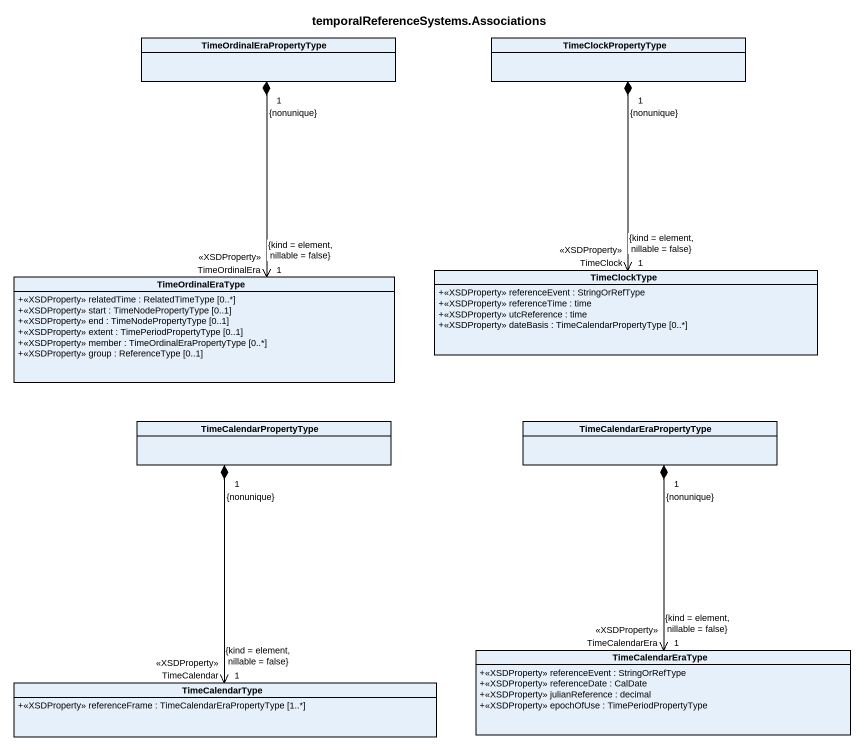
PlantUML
@startuml
title temporalReferenceSystems.Associations
hide circle
hide empty members
skinparam classAttributeIconSize 0
class TimeOrdinalEraPropertyType
class TimeClockPropertyType
class TimeOrdinalEraType {
  +<<XSDProperty>> relatedTime : RelatedTimeType [0..*]
  +<<XSDProperty>> start : TimeNodePropertyType [0..1]
  +<<XSDProperty>> end : TimeNodePropertyType [0..1]
  +<<XSDProperty>> extent : TimePeriodPropertyType [0..1]
  +<<XSDProperty>> member : TimeOrdinalEraPropertyType [0..*]
  +<<XSDProperty>> group : ReferenceType [0..1]
}
class TimeClockType {
  +<<XSDProperty>> referenceEvent : StringOrRefType
  +<<XSDProperty>> referenceTime : time
  +<<XSDProperty>> utcReference : time
  +<<XSDProperty>> dateBasis : TimeCalendarPropertyType [0..*]
}
class TimeCalendarPropertyType
class TimeCalendarEraPropertyType
class TimeCalendarEraType {
  +<<XSDProperty>> referenceEvent : StringOrRefType
  +<<XSDProperty>> referenceDate : CalDate
  +<<XSDProperty>> julianReference : decimal
  +<<XSDProperty>> epochOfUse : TimePeriodPropertyType
}
class TimeCalendarType {
  +<<XSDProperty>> referenceFrame : TimeCalendarEraPropertyType [1..*]
}
TimeOrdinalEraPropertyType "1\n{nonunique}" *--> "TimeOrdinalEra\n<<XSDProperty>>\n1\n{kind = element, nillable = false}" TimeOrdinalEraType
TimeClockPropertyType "1\n{nonunique}" *--> "TimeClock\n<<XSDProperty>>\n1\n{kind = element, nillable = false}" TimeClockType
TimeCalendarPropertyType "1\n{nonunique}" *--> "TimeCalendar\n<<XSDProperty>>\n1\n{kind = element, nillable = false}" TimeCalendarType
TimeCalendarEraPropertyType "1\n{nonunique}" *--> "TimeCalendarEra\n<<XSDProperty>>\n1\n{kind = element, nillable = false}" TimeCalendarEraType
@enduml
